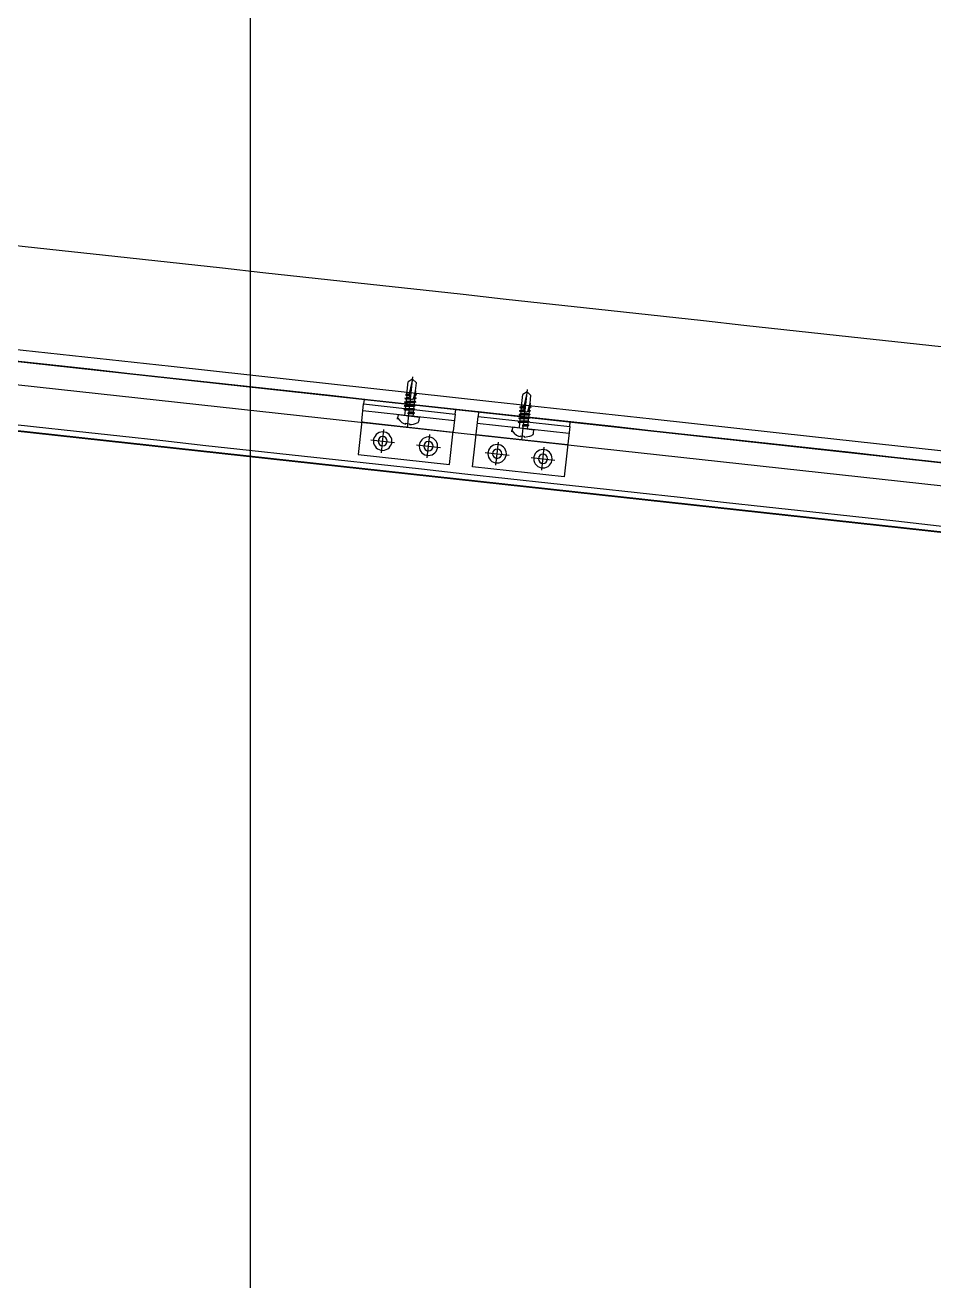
# Model space of a CAD drawing. Header units: inches. Extents: x 0 to 1813292486, y 0 to 3473589894.
# Drawn here: x 600540188 to 600540583, y 3473203220 to 3473203765 of the extents above; entities that cross this region are included whole.
import ezdxf

# ---------------------------------------------------------------- set-up
doc = ezdxf.new("R2010")
doc.units = ezdxf.units.IN
doc.header["$LTSCALE"] = 1000
doc.header["$MEASUREMENT"] = 0
for name, pattern in [('AX-MALL-GIRD-200$0$DOTE', [2.42, 2, -0.2, 0.02, -0.2]), ('AX-MALL-WALL-P02-QT$0$CENTER', [2, 1.25, -0.25, 0.25, -0.25]), ('AX-MALL-WALL-P02-QT$0$DASHED', [0.75, 0.5, -0.25]), ('AX-MALL-WALL-P02-QT$0$HIDDEN', [0.375, 0.25, -0.125]), ('AX-MALL-WALL-P02-QT$0$HIDDENX2', [0.75, 0.5, -0.25])]:
    doc.linetypes.add(name, pattern=pattern)
for name, color, linetype in [('A-Anno-Note', 241, 'Continuous'), ('AX-MALL-DIM-P02$0$A-Detl-Thin', 131, 'Continuous'), ('AX-MALL-GIRD-200$0$A-Grid', 222, 'AX-MALL-GIRD-200$0$DOTE'), ('AX-MALL-P02-200$0$A-Anno-Note', 241, 'Continuous'), ('AX-MALL-WALL-P02$0$A-Anno-Note', 241, 'Continuous'), ('AX-MALL-WALL-P02-QT$0$A-Anno-Note', 241, 'Continuous'), ('AX-MALL-WALL-P02-QT$0$A-Detl-Fine', 152, 'Continuous'), ('AX-MALL-WALL-P02-QT$0$A-Detl-Patt', 8, 'Continuous'), ('AX-MALL-WALL-P02-QT$0$A-Detl-Thin', 131, 'Continuous'), ('AX-MALL-WALL-P02-QT$0$A-Wind', 4, 'Continuous'), ('AX-MALL-WALL-P02-QT$0$AP', 3, 'Continuous'), ('AX-MALL-WALL-P02-QT$0$C18', 4, 'AX-MALL-WALL-P02-QT$0$CENTER'), ('AX-MALL-WALL-P02-QT$0$DASH', 8, 'AX-MALL-WALL-P02-QT$0$DASHED'), ('AX-MALL-WALL-P02-QT$0$L18', 6, 'Continuous'), ('AX-MALL-WALL-P02-QT$0$PJ', 96, 'Continuous'), ('AX-MALL-WALL-P02-QT$0$STSF', 2, 'Continuous'), ('AX-MALL-WALL-P02-QT$0$tc', 4, 'Continuous'), ('AX-MALL-WALL-P02-QT$0$WZ', 2, 'Continuous'), ('AX-MALL-WALL-P02-QT$0$XX', 6, 'AX-MALL-WALL-P02-QT$0$HIDDEN'), ('AX-MALL-WALL-P02-QT$0$zx', 1, 'AX-MALL-WALL-P02-QT$0$CENTER'), ('AX-MALL-WALL-P02-QT$0$尺寸标注', 8, 'Continuous'), ('AX-MALL-ZTKD-P02$0$A-Anno-Note', 241, 'Continuous')]:
    doc.layers.add(name, color=color, linetype=linetype)

# ---------------------------------------------------------------- blocks, each defined once
blk = doc.blocks.new('AX-MALL-GIRD-200')
at = {"layer": 'AX-MALL-GIRD-200$0$A-Grid'}
blk.add_line((600378016.95, 3473171563.06), (600339287.41, 3473067599.33), dxfattribs=at)
blk = doc.blocks.new('AX-MALL-WALL-P02-QT$0$tj')
at = {"layer": 'AX-MALL-WALL-P02-QT$0$A-Detl-Patt'}
h = blk.add_hatch(dxfattribs=at)
h.set_pattern_fill('STEEL', color=256, scale=100, angle=50.4318)
h.set_pattern_definition([(75, (-14278.2, 156289.83), (-153.340725, 41.08752), []), (75, (-14317.88, 156358.57), (-153.340725, 41.08752), [])])
edge = h.paths.add_edge_path()
edge.add_line((88101.27, 47666.64), (87883.94, 47459.85))
edge.add_line((87883.94, 47459.85), (91571.55, 43584.64))
edge.add_arc((262949.39, 558937.71), 543101.41, 251.6057364, 260.0288667)
edge.add_arc((172180.85, -2862.15), 27100, 64.712866, 96.931605, ccw=False)
edge.add_arc((262948.97, 558936.32), 543099.97, 261.6155115, 271.7251478)
edge.add_line((279298.98, 16082.52), (279298.98, 16382.65))
edge.add_arc((262948.97, 558936.32), 542799.97, 261.6202036, 271.7261014, ccw=False)
edge.add_arc((172180.85, -2862.15), 27400, 64.806318, 96.838159)
edge.add_arc((262949.39, 558937.7), 542801.41, 251.6136389, 260.0241733, ccw=False)
edge.add_line((91737.26, 43845.69), (88101.27, 47666.64))
blk.add_lwpolyline([(88103.03, 47737.33), (87813.25, 47461.6), (91543.93, 43541.13, 0.036779), (168908.95, 23989.25, -0.141654), (183742.1, 21592.71, 0.044166), (279348.98, 16034), (279348.98, 16434.18, -0.044144), (183859.05, 21979.79, 0.140545), (168919.85, 24393.47, -0.036705), (91764.88, 43889.2), (88103.03, 47737.33)], format="xyb", dxfattribs=at)
blk.add_lwpolyline([(88101.27, 47666.64), (87883.94, 47459.85), (91571.55, 43584.64, 0.036769), (168910.3, 24039.78, -0.141514), (183756.74, 21641.09, 0.04414), (279298.98, 16082.52), (279298.98, 16382.65, -0.044124), (183844.46, 21931.4, 0.140683), (168918.46, 24342.94, -0.036714), (91737.26, 43845.69)], format="xyb", close=True, dxfattribs=at)
blk = doc.blocks.new('AX-MALL-WALL-P02-QT$0$jjzx2')
at = {"layer": 'AX-MALL-WALL-P02-QT$0$A-Detl-Fine'}
for points in [[(217819.75, -134075.71), (217792.55, -134324.22), (218985.65, -134454.94), (219012.88, -134206.43)], [(217849.57, -134078.97), (217825.63, -134297.67), (218959.1, -134421.85), (218983.06, -134203.16)]]:
    blk.add_lwpolyline(points, dxfattribs=at)
blk = doc.blocks.new('*U198')
at = {"layer": 'AX-MALL-WALL-P02-QT$0$C18', "color": 1, "ltscale": 2}
blk.add_line((0, 5.14), (0, -17.03), dxfattribs=at)
at = {"layer": 'AX-MALL-WALL-P02-QT$0$L18', "color": 4}
for p, q in [((-1.79, -1.15), (-1.79, 0)), ((1.79, -2.25), (1.79, 0)), ((-2.4, -1.5), (-1.79, -1.15)), ((-2.4, -1.5), (0.23, -1.23)), ((-2.4, -1.5), (-1.79, -1.85)), ((-2.4, -3.1), (2.4, -2.6)), ((-2.4, -3.1), (-1.79, -2.75)), ((-2.4, -3.1), (-1.79, -3.45)), ((-2.4, -4.7), (2.4, -4.2)), ((-2.4, -4.7), (-1.79, -4.35)), ((-2.4, -4.7), (-1.79, -5.05)), ((-1.79, -1.15), (0.23, -0.87)), ((-1.79, -1.85), (0.23, -1.57)), ((-1.79, -2.75), (-1.79, -1.85)), ((-1.79, -2.75), (1.79, -2.25)), ((-1.79, -3.45), (1.79, -2.95)), ((-1.79, -4.35), (-1.79, -3.45)), ((-1.79, -4.35), (1.79, -3.85)), ((-1.79, -5.05), (1.79, -4.55)), ((-1.79, -5.95), (-1.79, -5.05)), ((-1.79, -5.95), (1.79, -5.45)), ((0.23, -0.87), (0.23, -1.57)), ((2.4, -2.6), (1.79, -2.25)), ((2.4, -2.6), (1.79, -2.95)), ((1.79, -3.85), (1.79, -2.95)), ((2.4, -4.2), (1.79, -3.85)), ((2.4, -4.2), (1.79, -4.55)), ((1.79, -5.45), (1.79, -4.55)), ((2.4, -5.8), (1.79, -5.45)), ((-2.4, -6.3), (2.4, -5.8)), ((-2.4, -6.3), (-1.79, -5.95)), ((-2.4, -6.3), (-1.79, -6.65)), ((-2.4, -7.9), (-1.79, -7.55)), ((-2.4, -7.9), (-1.27, -7.78)), ((-2.4, -7.9), (-1.79, -8.25)), ((-2.4, -9.5), (-1.79, -9.15)), ((-2.4, -9.5), (-1.52, -9.41)), ((-2.4, -9.5), (-1.79, -9.85)), ((-1.79, -6.65), (1.79, -6.15)), ((-1.79, -7.55), (-1.79, -6.65)), ((-1.79, -7.55), (-0.92, -7.43)), ((-1.79, -8.25), (-1.33, -8.19)), ((-1.79, -9.15), (-1.79, -8.25)), ((-1.79, -9.15), (-1.47, -9.1)), ((-1.79, -9.85), (-1.58, -9.82)), ((-1.79, -11.2), (-1.79, -9.85)), ((0.43, -7.24), (1.79, -7.05)), ((0.71, -7.58), (2.4, -7.4)), ((0.71, -7.9), (1.79, -7.75)), ((0.71, -8.8), (1.79, -8.65)), ((0.71, -9.18), (2.4, -9)), ((0.71, -9.5), (1.79, -9.35)), ((2.4, -5.8), (1.79, -6.15)), ((1.79, -7.05), (1.79, -6.15)), ((2.4, -7.4), (1.79, -7.05)), ((2.4, -7.4), (1.79, -7.75)), ((1.79, -8.65), (1.79, -7.75)), ((2.4, -9), (1.79, -8.65)), ((2.4, -9), (1.79, -9.35)), ((1.79, -9.35), (1.79, -14.6)), ((-1.79, -11.2), (-1.79, -14.6)), ((0, -16), (-1.79, -14.6)), ((0, -16), (1.79, -14.6))]:
    blk.add_line(p, q, dxfattribs=at)
blk.add_lwpolyline([(4.55, 0, 0.414214), (4.75, 0.2), (4.75, 1.39, 0.265403), (4.07, 2.59, 0.108659), (0.8, 3.66), (0.8, 3.32), (-0.8, 3.32), (-0.8, 3.66, 0.108659), (-4.07, 2.59, 0.265403), (-4.75, 1.39), (-4.75, 0.2, 0.414214), (-4.55, 0)], format="xyb", close=True, dxfattribs=at)
blk.add_lwpolyline([(0, -16), (0.71, -10.26), (0.71, -7.54, 0.417657), (0.41, -7.24, 0.083367), (-1.23, -7.53), (-1.79, -11.2)], format="xyb", dxfattribs=at)
blk = doc.blocks.new('AX-MALL-WALL-P02-QT$0$盘头自钻自攻钉ST4-8')
at = {"layer": 'AX-MALL-WALL-P02-QT$0$尺寸标注'}
blk.add_blockref('*U198', (0, 0), dxfattribs=at)
blk = doc.blocks.new('AX-MALL-WALL-P02-QT$0$A$C61293B14')
at = {"layer": 'AX-MALL-WALL-P02-QT$0$tc'}
for radius in [4, 2]:
    blk.add_circle((0, 0), radius, dxfattribs=at)
at = {"layer": 'AX-MALL-WALL-P02-QT$0$zx'}
for p, q in [((-5.2, 0), (5.2, 0)), ((0, 5.04), (0, -5.04))]:
    blk.add_line(p, q, dxfattribs=at)
blk = doc.blocks.new('AX-MALL-WALL-P02-QT$0$A$C41DD6A87')
at = {"layer": 'AX-MALL-WALL-P02-QT$0$tc'}
h = blk.add_hatch(dxfattribs=at)
h.set_pattern_fill('ANSI31', color=256, scale=0.5, angle=-90, style=0)
h.set_pattern_definition([(225, (28362.6861, -179426.7049), (-1.122532015, 1.122532015), [])])
h.paths.add_polyline_path([(40, 20), (0, 20), (0, 22), (40, 22)])
at = {"layer": 'AX-MALL-WALL-P02-QT$0$PJ'}
for points in [[(40, 20), (0, 20), (0, 22), (40, 22)], [(40, 20), (0, 20), (0, -2), (40, -2)]]:
    blk.add_lwpolyline(points, close=True, dxfattribs=at)
at = {"layer": 'AX-MALL-WALL-P02-QT$0$XX'}
for p, q in [((0, 17), (40, 17)), ((0, 12), (40, 12))]:
    blk.add_line(p, q, dxfattribs=at)
at = {"layer": 'AX-MALL-WALL-P02-QT$0$tc', "rotation": 180}
for p in [(10.01, 4.86), (30.01, 4.86)]:
    blk.add_blockref('AX-MALL-WALL-P02-QT$0$A$C61293B14', p, dxfattribs=at)
at = {"layer": 'AX-MALL-WALL-P02-QT$0$WZ', "extrusion": (1.11243e-34, 1.0178e-23, -1), "zscale": -1, "rotation": 180}
blk.add_blockref('AX-MALL-WALL-P02-QT$0$盘头自钻自攻钉ST4-8', (-20, 17), dxfattribs=at)
blk = doc.blocks.new('AX-MALL-WALL-P02-QT$0$A$C715D18B8')
at = {"layer": 'AX-MALL-WALL-P02-QT$0$tc'}
h = blk.add_hatch(dxfattribs=at)
h.set_pattern_fill('ANSI31', color=256, scale=0.5, angle=-180, style=0)
h.set_pattern_definition([(225, (28362.6861, -179426.7049), (-1.122532015, 1.122532015), [])])
h.paths.add_polyline_path([(40, 20), (0, 20), (0, 22), (40, 22)])
at = {"layer": 'AX-MALL-WALL-P02-QT$0$PJ'}
blk.add_line((0, 17), (40, 17), dxfattribs=at)
blk.add_lwpolyline([(40, 20), (0, 20), (0, 22), (40, 22)], close=True, dxfattribs=at)
blk.add_lwpolyline([(40, 12.5), (40, 20), (0, 20), (0, 12.5)], dxfattribs=at)
at = {"layer": 'AX-MALL-WALL-P02-QT$0$XX'}
blk.add_line((0, 12), (40, 12), dxfattribs=at)
blk.add_lwpolyline([(40, 12.5), (40, -2), (0, -2), (0, 12.5)], dxfattribs=at)
at = {"layer": 'AX-MALL-WALL-P02-QT$0$tc', "rotation": 180}
for p in [(10.01, 4.86), (30.01, 4.86)]:
    blk.add_blockref('AX-MALL-WALL-P02-QT$0$A$C61293B14', p, dxfattribs=at)
at = {"layer": 'AX-MALL-WALL-P02-QT$0$WZ', "extrusion": (1.11247e-34, 1.0178e-23, -1), "zscale": -1, "rotation": 180}
blk.add_blockref('AX-MALL-WALL-P02-QT$0$盘头自钻自攻钉ST4-8', (-20, 17), dxfattribs=at)
blk = doc.blocks.new('AX-MALL-WALL-P02-QT$0$A$C4D6066B9')
at = {"rotation": 180}
for name, p in [('AX-MALL-WALL-P02-QT$0$A$C715D18B8', (0, 22)), ('AX-MALL-WALL-P02-QT$0$A$C41DD6A87', (50, 22))]:
    blk.add_blockref(name, p, dxfattribs=at)
blk = doc.blocks.new('AX-MALL-WALL-P02-QT$0$1300C')
at = {"layer": 'AX-MALL-WALL-P02-QT$0$AP'}
blk.add_line((-33.08, -219.59), (1157.3, -567.56), dxfattribs=at)
blk.add_lwpolyline([(1118.46, -629.21), (1132.5, -581.15), (-19.47, -244.26), (-33.56, -292.32)], dxfattribs=at)
blk.add_arc((-2315977.89, -7923840.43), 8255124.44, 73.698735431, 73.707100421, dxfattribs=at)
at = {"layer": 'AX-MALL-WALL-P02-QT$0$DASH', "color": 8, "linetype": 'AX-MALL-WALL-P02-QT$0$HIDDENX2', "ltscale": 20}
blk.add_lwpolyline([(1104.01, -536.33, 0.000025), (28.78, -222.01, 0.000088)], format="xyb", dxfattribs=at)
at = {"layer": 'AX-MALL-WALL-P02-QT$0$STSF'}
for points in [[(41.44, -178.83, -0.000025), (1116.67, -493.15)], [(1102.6, -541.13, 0.000025), (27.38, -226.81, 0.000088)]]:
    blk.add_lwpolyline(points, format="xyb", dxfattribs=at)
at = {"layer": 'AX-MALL-WALL-P02-QT$0$tc', "xscale": -1, "rotation": 163.6785518761817}
blk.add_blockref('AX-MALL-WALL-P02-QT$0$A$C4D6066B9', (684.76, -419.02), dxfattribs=at)
blk = doc.blocks.new('AX-MALL-WALL-P02-QT$0$mqst2')
at = {"color": 6, "rotation": 10.04802716484397}
blk.add_blockref('AX-MALL-WALL-P02-QT$0$1300C', (326037.7, -43382.74), dxfattribs=at)
blk = doc.blocks.new('AX-MALL-WALL-P02-QT')
at = {"layer": 'AX-MALL-WALL-P02-QT$0$A-Anno-Note'}
for name, p, rotation in [('AX-MALL-WALL-P02-QT$0$mqst2', (600052179.27, 3473232742.4), 339.5681613092181), ('AX-MALL-WALL-P02-QT$0$jjzx2', (600185298.43, 3473279938.05), 339.5681613092246)]:
    blk.add_blockref(name, p, dxfattribs=dict(at, rotation=rotation))
at = {"layer": 'AX-MALL-WALL-P02-QT$0$A-Detl-Thin', "rotation": 339.5681613091762}
blk.add_blockref('AX-MALL-WALL-P02-QT$0$tj', (600144118.7, 3473128496.29), dxfattribs=at)
at = {"layer": 'AX-MALL-WALL-P02-QT$0$A-Wind'}
blk.add_blockref('AX-MALL-GIRD-200', (0, 0), dxfattribs=at)
blk = doc.blocks.new('AX-MALL-WALL-P02')
at = {"layer": 'AX-MALL-WALL-P02$0$A-Anno-Note'}
blk.add_blockref('AX-MALL-WALL-P02-QT', (0, 0), dxfattribs=at)
blk = doc.blocks.new('AX-MALL-ZTKD-P02')
at = {"layer": 'AX-MALL-ZTKD-P02$0$A-Anno-Note'}
blk.add_blockref('AX-MALL-GIRD-200', (0, 0), dxfattribs=at)
blk = doc.blocks.new('AX-MALL-DIM-P02')
at = {"layer": 'AX-MALL-DIM-P02$0$A-Detl-Thin'}
blk.add_blockref('AX-MALL-ZTKD-P02', (0, 0), dxfattribs=at)
blk = doc.blocks.new('AX-MALL-P02-200')
at = {"layer": 'AX-MALL-P02-200$0$A-Anno-Note'}
blk.add_blockref('AX-MALL-WALL-P02', (0, 0), dxfattribs=at)
blk.add_blockref('AX-MALL-DIM-P02', (0, 0), dxfattribs=at)

msp = doc.modelspace()

# ---------------------------------------------------------------- block references
at = {"layer": 'A-Anno-Note', "rotation": 20.43183869077545}
msp.add_blockref('AX-MALL-P02-200', (1250392458.53, 9048125.68), dxfattribs=at)

doc.saveas('drawing.dxf')
